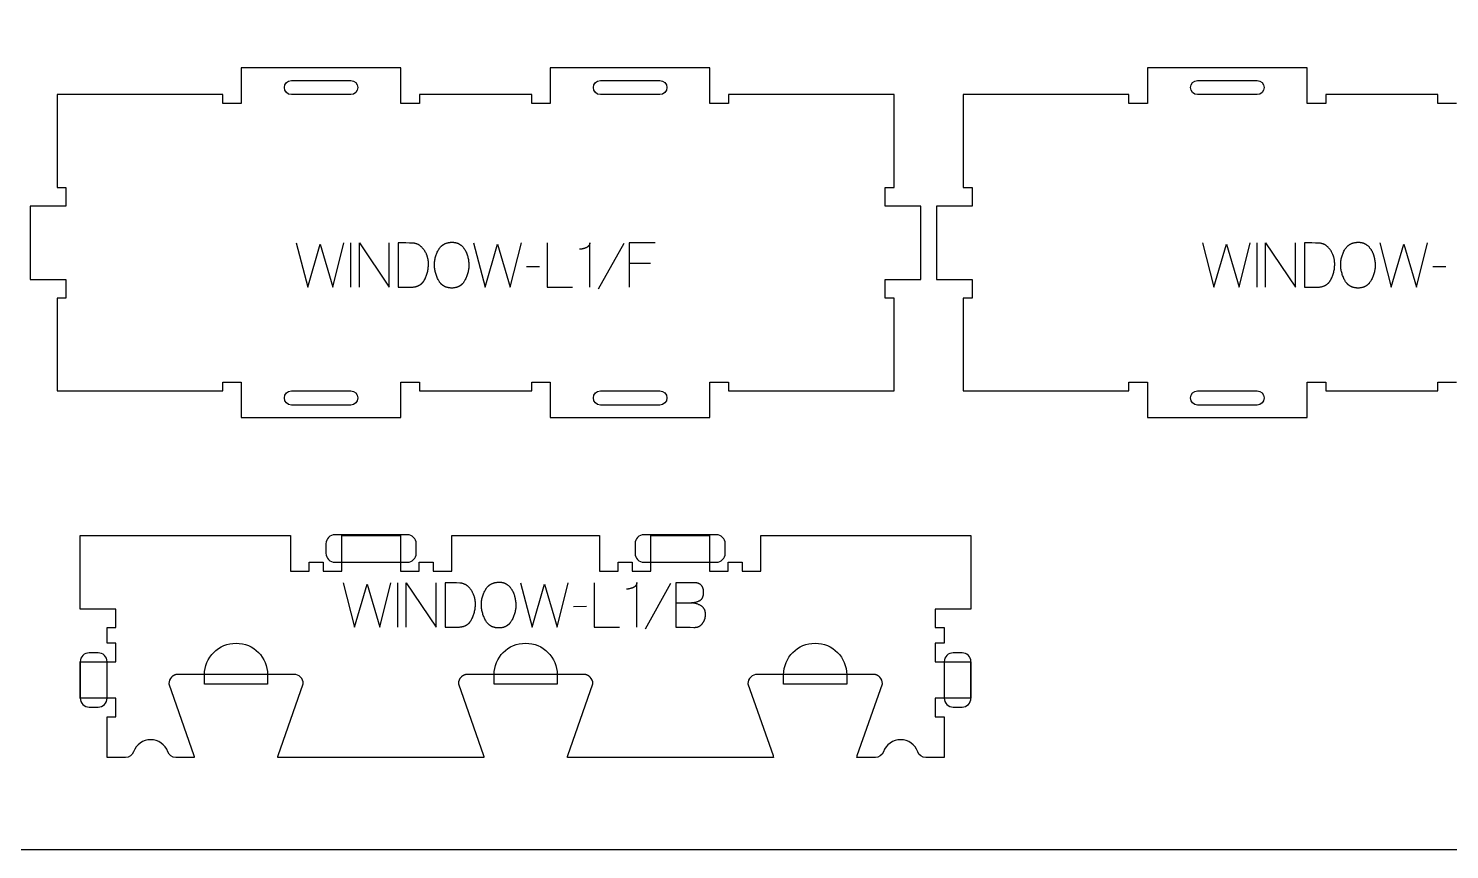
# Model space of a CAD drawing. Extents: x 0 to 4485, y 0 to 8771.
# Drawn here: x 1590 to 2547, y 3763 to 4315 of the extents above; entities that cross this region are included whole.
import ezdxf

# ---------------------------------------------------------------- set-up
doc = ezdxf.new("R2010")
doc.units = 0
for name, color, linetype in [('0_SHEET_SPRUCEPLY_2440X122', 1, 'CONTINUOUS'), ('1_ANYTOOL_1MMDEEP_LABELS_S', 2, 'CONTINUOUS'), ('3_ANYTOOL_CUTTHROUGH_INSID', 4, 'CONTINUOUS'), ('4_ANYTOOL_CUTTHROUGH_OUTSI', 5, 'CONTINUOUS'), ('5_ANYTOOL_HALF_MILL_9MM_IN', 3, 'CONTINUOUS')]:
    doc.layers.add(name, color=color, linetype=linetype)

msp = doc.modelspace()

# ---------------------------------------------------------------- linework, layer by layer
at = {"layer": '0_SHEET_SPRUCEPLY_2440X122'}
msp.add_lwpolyline([(371.7, 4982.59), (371.7, 3762.59), (2811.7, 3762.59), (2811.7, 4982.59)], close=True, dxfattribs=at)
at = {"layer": '1_ANYTOOL_1MMDEEP_LABELS_S', "color": 2}
for points in [[(1770.27, 4171.17), (1777.98, 4141.17), (1786.43, 4170.27), (1794.91, 4141.17), (1802.41, 4171.17)], [(1806.78, 4171.17), (1806.78, 4141.17)], [(1812.78, 4141.17), (1812.78, 4171.17), (1832.84, 4141.17), (1832.84, 4171.17)], [(1889.67, 4171.17), (1897.38, 4141.17), (1905.83, 4170.27), (1914.31, 4141.17), (1921.81, 4171.17)], [(1939.17, 4171.17), (1939.17, 4141.17), (1956.27, 4141.17)], [(1967.97, 4141.17), (1967.97, 4171.21), (1967.95, 4171.06), (1967.92, 4170.91), (1967.89, 4170.76), (1967.86, 4170.62), (1967.83, 4170.48), (1967.79, 4170.34), (1967.74, 4170.21), (1967.69, 4170.08), (1967.64, 4169.95), (1967.58, 4169.83), (1967.55, 4169.76), (1967.52, 4169.7), (1967.49, 4169.64), (1967.46, 4169.58), (1967.43, 4169.53), (1967.39, 4169.47), (1967.36, 4169.41), (1967.32, 4169.35), (1967.28, 4169.3), (1967.24, 4169.24), (1967.21, 4169.19), (1967.16, 4169.13), (1967.12, 4169.08), (1967.08, 4169.03), (1967.04, 4168.98), (1966.99, 4168.93), (1966.95, 4168.88), (1966.9, 4168.83), (1966.85, 4168.78), (1966.81, 4168.73), (1966.76, 4168.68), (1966.71, 4168.64), (1966.6, 4168.55), (1966.5, 4168.46), (1966.39, 4168.38), (1966.27, 4168.29), (1966.15, 4168.21), (1966.03, 4168.14), (1965.9, 4168.07), (1965.77, 4167.99), (1965.64, 4167.93), (1965.5, 4167.86), (1965.35, 4167.8), (1965.07, 4167.68), (1964.78, 4167.57), (1964.5, 4167.47), (1964.21, 4167.38), (1963.93, 4167.29), (1963.65, 4167.21), (1963.38, 4167.14), (1963.1, 4167.08), (1962.83, 4167.02), (1962.56, 4166.97), (1962.29, 4166.93), (1962.03, 4166.9), (1961.76, 4166.87), (1961.5, 4166.85), (1961.24, 4166.84), (1960.98, 4166.84)], [(2011.94, 4171.17), (1994.28, 4171.17), (1994.28, 4141.17)], [(2380.27, 4171.17), (2387.98, 4141.17), (2396.43, 4170.27), (2404.91, 4141.17), (2412.41, 4171.17)], [(2416.78, 4171.17), (2416.78, 4141.17)], [(2422.78, 4141.17), (2422.78, 4171.17), (2442.84, 4141.17), (2442.84, 4171.17)], [(2499.67, 4171.17), (2507.38, 4141.17), (2515.83, 4170.27), (2524.31, 4141.17), (2531.81, 4171.17)], [(1990.68, 4170.69), (1973.5, 4139.92)], [(1934.03, 4155.05), (1925.24, 4154.97)], [(2008.77, 4157.19), (1994.28, 4157.19)], [(2544.03, 4155.05), (2535.24, 4154.97)], [(1801.86, 3942.3), (1809.58, 3912.3), (1818.02, 3941.4), (1826.5, 3912.3), (1834, 3942.3)], [(1838.38, 3942.3), (1838.38, 3912.3)], [(1844.38, 3912.3), (1844.38, 3942.3), (1864.43, 3912.3), (1864.43, 3942.3)], [(1921.26, 3942.3), (1928.98, 3912.3), (1937.42, 3941.4), (1945.9, 3912.3), (1953.4, 3942.3)], [(1970.76, 3942.3), (1970.76, 3912.3), (1987.86, 3912.3)], [(1999.56, 3912.3), (1999.56, 3942.34), (1999.54, 3942.19), (1999.52, 3942.04), (1999.49, 3941.9), (1999.45, 3941.76), (1999.42, 3941.62), (1999.38, 3941.48), (1999.33, 3941.34), (1999.29, 3941.21), (1999.23, 3941.09), (1999.18, 3940.96), (1999.15, 3940.9), (1999.12, 3940.84), (1999.09, 3940.78), (1999.05, 3940.72), (1999.02, 3940.66), (1998.98, 3940.6), (1998.95, 3940.54), (1998.91, 3940.49), (1998.88, 3940.43), (1998.84, 3940.38), (1998.8, 3940.32), (1998.76, 3940.27), (1998.72, 3940.22), (1998.67, 3940.16), (1998.63, 3940.11), (1998.59, 3940.06), (1998.54, 3940.01), (1998.49, 3939.96), (1998.45, 3939.91), (1998.4, 3939.87), (1998.35, 3939.82), (1998.3, 3939.77), (1998.2, 3939.68), (1998.09, 3939.6), (1997.98, 3939.51), (1997.86, 3939.43), (1997.74, 3939.35), (1997.62, 3939.27), (1997.49, 3939.2), (1997.36, 3939.13), (1997.23, 3939.06), (1997.09, 3939), (1996.95, 3938.94), (1996.66, 3938.82), (1996.37, 3938.71), (1996.09, 3938.61), (1995.81, 3938.51), (1995.53, 3938.43), (1995.25, 3938.35), (1994.97, 3938.28), (1994.7, 3938.21), (1994.42, 3938.16), (1994.15, 3938.11), (1993.89, 3938.07), (1993.62, 3938.03), (1993.36, 3938.01), (1993.09, 3937.99), (1992.83, 3937.98), (1992.58, 3937.97)], [(2022.28, 3941.83), (2005.09, 3911.06)], [(2025.7, 3942.3), (2025.7, 3912.3), (2035.39, 3912.3), (2037.92, 3912.21), (2038.15, 3912.21), (2038.37, 3912.21), (2038.6, 3912.22), (2038.81, 3912.23), (2039.03, 3912.24), (2039.24, 3912.27), (2039.45, 3912.29), (2039.66, 3912.33), (2039.86, 3912.37), (2040.06, 3912.41), (2040.26, 3912.46), (2040.46, 3912.52), (2040.65, 3912.58), (2040.84, 3912.65), (2041.02, 3912.72), (2041.2, 3912.8), (2041.38, 3912.88), (2041.56, 3912.97), (2041.73, 3913.07), (2041.9, 3913.17), (2042.06, 3913.27), (2042.23, 3913.38), (2042.39, 3913.5), (2042.54, 3913.62), (2042.7, 3913.75), (2042.85, 3913.89), (2042.99, 3914.03), (2043.14, 3914.17), (2043.28, 3914.32), (2043.42, 3914.48), (2043.55, 3914.64), (2043.68, 3914.81), (2043.81, 3914.98), (2043.93, 3915.15), (2044.05, 3915.32), (2044.17, 3915.5), (2044.28, 3915.67), (2044.39, 3915.85), (2044.49, 3916.03), (2044.59, 3916.2), (2044.69, 3916.38), (2044.78, 3916.56), (2044.87, 3916.75), (2044.95, 3916.93), (2045.03, 3917.11), (2045.1, 3917.3), (2045.17, 3917.49), (2045.24, 3917.67), (2045.3, 3917.86), (2045.36, 3918.05), (2045.42, 3918.24), (2045.47, 3918.44), (2045.52, 3918.63), (2045.56, 3918.82), (2045.6, 3919.02), (2045.63, 3919.21), (2045.66, 3919.41), (2045.69, 3919.61), (2045.71, 3919.81), (2045.73, 3920.01), (2045.74, 3920.22), (2045.75, 3920.42), (2045.76, 3920.62), (2045.76, 3920.83), (2045.76, 3921.08), (2045.75, 3921.33), (2045.74, 3921.57), (2045.72, 3921.81), (2045.69, 3922.05), (2045.66, 3922.27), (2045.62, 3922.5), (2045.58, 3922.72), (2045.53, 3922.94), (2045.48, 3923.15), (2045.42, 3923.36), (2045.35, 3923.56), (2045.28, 3923.76), (2045.2, 3923.95), (2045.12, 3924.14), (2045.03, 3924.33), (2044.99, 3924.42), (2044.94, 3924.51), (2044.89, 3924.6), (2044.84, 3924.68), (2044.79, 3924.77), (2044.73, 3924.86), (2044.68, 3924.94), (2044.62, 3925.02), (2044.56, 3925.1), (2044.51, 3925.18), (2044.45, 3925.26), (2044.38, 3925.34), (2044.32, 3925.42), (2044.26, 3925.5), (2044.19, 3925.57), (2044.12, 3925.65), (2044.05, 3925.72), (2043.98, 3925.79), (2043.91, 3925.86), (2043.84, 3925.93), (2043.76, 3926), (2043.69, 3926.07), (2043.53, 3926.2), (2043.37, 3926.33), (2043.2, 3926.45), (2043.03, 3926.57), (2042.85, 3926.68), (2042.48, 3926.9), (2042.11, 3927.1), (2041.73, 3927.29), (2041.34, 3927.48), (2040.95, 3927.65), (2040.55, 3927.8), (2040.15, 3927.95), (2039.74, 3928.09), (2039.32, 3928.21), (2038.9, 3928.32), (2038.47, 3928.43), (2038.04, 3928.51), (2037.6, 3928.59), (2037.16, 3928.66), (2036.7, 3928.71), (2036.25, 3928.76)], [(2025.7, 3928.63), (2036.25, 3928.76), (2036.65, 3928.79), (2037.04, 3928.83), (2037.43, 3928.88), (2037.81, 3928.94), (2038.19, 3929), (2038.56, 3929.08), (2038.92, 3929.16), (2039.28, 3929.26), (2039.64, 3929.36), (2039.99, 3929.47), (2040.33, 3929.59), (2040.67, 3929.72), (2041, 3929.86), (2041.33, 3930), (2041.65, 3930.16), (2041.97, 3930.32), (2042.05, 3930.36), (2042.12, 3930.41), (2042.2, 3930.45), (2042.27, 3930.5), (2042.34, 3930.55), (2042.42, 3930.6), (2042.49, 3930.65), (2042.56, 3930.7), (2042.62, 3930.76), (2042.69, 3930.81), (2042.76, 3930.87), (2042.82, 3930.93), (2042.88, 3930.99), (2042.94, 3931.05), (2043.01, 3931.11), (2043.06, 3931.17), (2043.12, 3931.24), (2043.18, 3931.3), (2043.24, 3931.37), (2043.29, 3931.44), (2043.34, 3931.51), (2043.4, 3931.58), (2043.45, 3931.65), (2043.5, 3931.73), (2043.54, 3931.8), (2043.59, 3931.88), (2043.64, 3931.96), (2043.68, 3932.04), (2043.73, 3932.12), (2043.77, 3932.2), (2043.81, 3932.29), (2043.85, 3932.37), (2043.89, 3932.46), (2043.92, 3932.55), (2044, 3932.73), (2044.06, 3932.91), (2044.12, 3933.11), (2044.18, 3933.3), (2044.23, 3933.5), (2044.28, 3933.71), (2044.32, 3933.93), (2044.36, 3934.14), (2044.39, 3934.37), (2044.41, 3934.6), (2044.44, 3934.83), (2044.45, 3935.07), (2044.47, 3935.32), (2044.47, 3935.57), (2044.48, 3935.83), (2044.47, 3936.23), (2044.46, 3936.42), (2044.45, 3936.61), (2044.43, 3936.8), (2044.42, 3936.99), (2044.4, 3937.17), (2044.37, 3937.35), (2044.34, 3937.52), (2044.31, 3937.69), (2044.28, 3937.86), (2044.24, 3938.03), (2044.2, 3938.19), (2044.16, 3938.35), (2044.11, 3938.51), (2044.06, 3938.66), (2044, 3938.81), (2043.95, 3938.96), (2043.89, 3939.1), (2043.82, 3939.24), (2043.76, 3939.38), (2043.69, 3939.51), (2043.61, 3939.64), (2043.54, 3939.77), (2043.46, 3939.9), (2043.37, 3940.02), (2043.29, 3940.14), (2043.2, 3940.25), (2043.1, 3940.36), (2043.01, 3940.47), (2042.91, 3940.58), (2042.8, 3940.68), (2042.7, 3940.78), (2042.59, 3940.88), (2042.48, 3940.97), (2042.36, 3941.06), (2042.24, 3941.15), (2042.12, 3941.23), (2041.99, 3941.31), (2041.86, 3941.39), (2041.73, 3941.46), (2041.6, 3941.54), (2041.46, 3941.6), (2041.32, 3941.67), (2041.17, 3941.73), (2041.02, 3941.79), (2040.87, 3941.84), (2040.71, 3941.9), (2040.56, 3941.94), (2040.39, 3941.99), (2040.23, 3942.03), (2040.06, 3942.07), (2039.89, 3942.11), (2039.72, 3942.14), (2039.54, 3942.17), (2039.36, 3942.2), (2039.17, 3942.22), (2038.98, 3942.24), (2038.79, 3942.26), (2038.6, 3942.27), (2038.2, 3942.29), (2037.79, 3942.3), (2025.7, 3942.3)], [(1965.62, 3926.19), (1956.83, 3926.1)]]:
    msp.add_lwpolyline(points, dxfattribs=at)
for points in [[(1838.88, 4171.17), (1838.88, 4141.17), (1847.41, 4141.25), (1847.82, 4141.26), (1848.23, 4141.28), (1848.62, 4141.31), (1849.01, 4141.35), (1849.39, 4141.4), (1849.76, 4141.45), (1850.12, 4141.52), (1850.48, 4141.6), (1850.83, 4141.68), (1851.17, 4141.78), (1851.5, 4141.88), (1851.83, 4142), (1852.14, 4142.12), (1852.3, 4142.19), (1852.45, 4142.25), (1852.6, 4142.32), (1852.75, 4142.4), (1852.9, 4142.47), (1853.05, 4142.55), (1853.19, 4142.63), (1853.33, 4142.71), (1853.47, 4142.79), (1853.61, 4142.88), (1853.75, 4142.97), (1853.88, 4143.06), (1854.01, 4143.15), (1854.14, 4143.25), (1854.27, 4143.35), (1854.4, 4143.45), (1854.52, 4143.55), (1854.64, 4143.66), (1854.76, 4143.77), (1854.88, 4143.88), (1855, 4143.99), (1855.11, 4144.1), (1855.22, 4144.22), (1855.33, 4144.34), (1855.44, 4144.46), (1855.55, 4144.59), (1855.65, 4144.71), (1855.75, 4144.84), (1855.85, 4144.97), (1855.95, 4145.11), (1856.05, 4145.24), (1856.14, 4145.38), (1856.33, 4145.67), (1856.5, 4145.96), (1856.67, 4146.27), (1856.99, 4146.88), (1857.28, 4147.51), (1857.56, 4148.14), (1857.81, 4148.77), (1858.05, 4149.42), (1858.26, 4150.06), (1858.46, 4150.72), (1858.63, 4151.38), (1858.78, 4152.04), (1858.92, 4152.71), (1859.03, 4153.39), (1859.12, 4154.07), (1859.19, 4154.76), (1859.24, 4155.45), (1859.27, 4156.15), (1859.28, 4156.85), (1859.27, 4157.45), (1859.24, 4158.04), (1859.2, 4158.62), (1859.13, 4159.2), (1859.04, 4159.78), (1858.99, 4160.06), (1858.93, 4160.34), (1858.87, 4160.62), (1858.81, 4160.9), (1858.74, 4161.18), (1858.66, 4161.46), (1858.58, 4161.73), (1858.5, 4162.01), (1858.41, 4162.28), (1858.31, 4162.55), (1858.21, 4162.82), (1858.11, 4163.09), (1858, 4163.35), (1857.88, 4163.62), (1857.64, 4164.14), (1857.38, 4164.66), (1857.1, 4165.17), (1856.8, 4165.68), (1856.6, 4165.99), (1856.4, 4166.28), (1856.2, 4166.57), (1856, 4166.85), (1855.79, 4167.12), (1855.58, 4167.38), (1855.36, 4167.63), (1855.15, 4167.87), (1854.92, 4168.1), (1854.7, 4168.32), (1854.47, 4168.54), (1854.24, 4168.74), (1854, 4168.94), (1853.76, 4169.12), (1853.52, 4169.3), (1853.28, 4169.47), (1853.03, 4169.62), (1852.78, 4169.77), (1852.52, 4169.91), (1852.26, 4170.04), (1852, 4170.16), (1851.73, 4170.28), (1851.46, 4170.38), (1851.19, 4170.47), (1850.92, 4170.56), (1850.64, 4170.63), (1850.35, 4170.7), (1850.07, 4170.75), (1849.78, 4170.8), (1849.49, 4170.84), (1849.19, 4170.87), (1848.89, 4170.89), (1846.46, 4170.99), (1843.98, 4171.07), (1841.45, 4171.13)], [(1875.35, 4171.51), (1875.73, 4171.5), (1876.09, 4171.48), (1876.45, 4171.46), (1876.8, 4171.42), (1876.97, 4171.39), (1877.14, 4171.36), (1877.31, 4171.33), (1877.48, 4171.3), (1877.64, 4171.26), (1877.81, 4171.22), (1877.97, 4171.18), (1878.13, 4171.14), (1878.29, 4171.09), (1878.44, 4171.04), (1878.6, 4170.99), (1878.75, 4170.93), (1878.9, 4170.87), (1879.05, 4170.81), (1879.2, 4170.74), (1879.35, 4170.68), (1879.49, 4170.61), (1879.64, 4170.53), (1879.78, 4170.46), (1879.92, 4170.38), (1880.05, 4170.29), (1880.19, 4170.21), (1880.32, 4170.12), (1880.45, 4170.03), (1880.71, 4169.84), (1880.97, 4169.65), (1881.22, 4169.45), (1881.46, 4169.24), (1881.69, 4169.03), (1881.92, 4168.81), (1882.15, 4168.58), (1882.37, 4168.35), (1882.58, 4168.12), (1882.79, 4167.87), (1882.99, 4167.62), (1883.18, 4167.37), (1883.37, 4167.1), (1883.56, 4166.83), (1883.73, 4166.56), (1883.9, 4166.28), (1884.07, 4165.99), (1884.23, 4165.7), (1884.38, 4165.41), (1884.53, 4165.11), (1884.68, 4164.81), (1884.81, 4164.51), (1884.95, 4164.2), (1885.07, 4163.89), (1885.19, 4163.57), (1885.31, 4163.26), (1885.42, 4162.93), (1885.52, 4162.61), (1885.62, 4162.28), (1885.71, 4161.94), (1885.8, 4161.61), (1885.88, 4161.27), (1886.02, 4160.58), (1886.15, 4159.91), (1886.25, 4159.24), (1886.34, 4158.58), (1886.41, 4157.92), (1886.46, 4157.27), (1886.49, 4156.63), (1886.5, 4155.99), (1886.49, 4155.36), (1886.45, 4154.72), (1886.4, 4154.08), (1886.32, 4153.44), (1886.23, 4152.81), (1886.11, 4152.17), (1885.97, 4151.53), (1885.81, 4150.89), (1885.62, 4150.26), (1885.42, 4149.62), (1885.19, 4148.98), (1884.94, 4148.34), (1884.67, 4147.71), (1884.38, 4147.07), (1884.07, 4146.43), (1883.73, 4145.79), (1883.56, 4145.48), (1883.37, 4145.18), (1883.19, 4144.88), (1882.99, 4144.6), (1882.79, 4144.32), (1882.58, 4144.06), (1882.37, 4143.81), (1882.15, 4143.56), (1882.04, 4143.44), (1881.93, 4143.33), (1881.81, 4143.22), (1881.69, 4143.1), (1881.58, 4143), (1881.46, 4142.89), (1881.33, 4142.79), (1881.21, 4142.69), (1881.09, 4142.59), (1880.96, 4142.49), (1880.83, 4142.4), (1880.7, 4142.31), (1880.57, 4142.22), (1880.44, 4142.13), (1880.31, 4142.05), (1880.17, 4141.97), (1880.03, 4141.89), (1879.89, 4141.81), (1879.75, 4141.74), (1879.61, 4141.67), (1879.47, 4141.6), (1879.32, 4141.54), (1879.18, 4141.47), (1879.03, 4141.41), (1878.88, 4141.35), (1878.73, 4141.3), (1878.58, 4141.24), (1878.42, 4141.19), (1878.11, 4141.1), (1877.79, 4141.01), (1877.46, 4140.94), (1877.13, 4140.87), (1876.8, 4140.82), (1876.45, 4140.77), (1876.1, 4140.74), (1875.74, 4140.71), (1875.38, 4140.7), (1875.01, 4140.69), (1874.63, 4140.7), (1874.25, 4140.71), (1873.88, 4140.74), (1873.52, 4140.77), (1873.17, 4140.82), (1872.82, 4140.88), (1872.47, 4140.94), (1872.14, 4141.02), (1871.81, 4141.1), (1871.49, 4141.2), (1871.33, 4141.25), (1871.17, 4141.31), (1871.02, 4141.36), (1870.86, 4141.42), (1870.71, 4141.48), (1870.56, 4141.55), (1870.41, 4141.62), (1870.26, 4141.69), (1870.12, 4141.76), (1869.97, 4141.83), (1869.83, 4141.91), (1869.69, 4141.99), (1869.55, 4142.07), (1869.42, 4142.16), (1869.28, 4142.24), (1869.15, 4142.33), (1869.01, 4142.43), (1868.88, 4142.52), (1868.76, 4142.62), (1868.63, 4142.72), (1868.5, 4142.82), (1868.38, 4142.93), (1868.26, 4143.03), (1868.14, 4143.14), (1868.02, 4143.26), (1867.9, 4143.37), (1867.78, 4143.49), (1867.67, 4143.61), (1867.56, 4143.73), (1867.45, 4143.86), (1867.23, 4144.12), (1867.02, 4144.39), (1866.82, 4144.66), (1866.62, 4144.95), (1866.43, 4145.25), (1866.25, 4145.56), (1866.08, 4145.88), (1865.74, 4146.53), (1865.43, 4147.18), (1865.14, 4147.83), (1864.87, 4148.47), (1864.62, 4149.12), (1864.39, 4149.77), (1864.19, 4150.43), (1864, 4151.08), (1863.84, 4151.73), (1863.7, 4152.38), (1863.58, 4153.03), (1863.48, 4153.68), (1863.41, 4154.33), (1863.35, 4154.99), (1863.32, 4155.64), (1863.31, 4156.29), (1863.32, 4156.99), (1863.36, 4157.67), (1863.41, 4158.36), (1863.49, 4159.03), (1863.59, 4159.7), (1863.72, 4160.37), (1863.87, 4161.03), (1864.03, 4161.68), (1864.23, 4162.32), (1864.44, 4162.97), (1864.68, 4163.6), (1864.94, 4164.23), (1865.22, 4164.85), (1865.53, 4165.47), (1865.85, 4166.08), (1866.2, 4166.69), (1866.39, 4166.98), (1866.58, 4167.27), (1866.78, 4167.55), (1866.98, 4167.82), (1867.19, 4168.08), (1867.41, 4168.33), (1867.63, 4168.57), (1867.86, 4168.8), (1867.98, 4168.91), (1868.1, 4169.02), (1868.22, 4169.12), (1868.34, 4169.23), (1868.46, 4169.33), (1868.59, 4169.43), (1868.72, 4169.53), (1868.85, 4169.62), (1868.98, 4169.72), (1869.11, 4169.81), (1869.24, 4169.9), (1869.38, 4169.98), (1869.52, 4170.07), (1869.66, 4170.15), (1869.8, 4170.23), (1869.94, 4170.3), (1870.08, 4170.38), (1870.23, 4170.45), (1870.52, 4170.59), (1870.83, 4170.71), (1871.13, 4170.83), (1871.45, 4170.94), (1871.77, 4171.04), (1872.1, 4171.13), (1872.44, 4171.21), (1872.78, 4171.28), (1873.13, 4171.34), (1873.48, 4171.39), (1873.84, 4171.43), (1874.21, 4171.47), (1874.59, 4171.49), (1874.97, 4171.5)], [(2448.88, 4171.17), (2448.88, 4141.17), (2457.41, 4141.25), (2457.82, 4141.26), (2458.23, 4141.28), (2458.62, 4141.31), (2459.01, 4141.35), (2459.39, 4141.4), (2459.76, 4141.45), (2460.12, 4141.52), (2460.48, 4141.6), (2460.83, 4141.68), (2461.17, 4141.78), (2461.5, 4141.88), (2461.83, 4142), (2462.14, 4142.12), (2462.3, 4142.19), (2462.45, 4142.25), (2462.6, 4142.32), (2462.75, 4142.4), (2462.9, 4142.47), (2463.05, 4142.55), (2463.19, 4142.63), (2463.33, 4142.71), (2463.47, 4142.79), (2463.61, 4142.88), (2463.75, 4142.97), (2463.88, 4143.06), (2464.01, 4143.15), (2464.14, 4143.25), (2464.27, 4143.35), (2464.4, 4143.45), (2464.52, 4143.55), (2464.64, 4143.66), (2464.76, 4143.77), (2464.88, 4143.88), (2465, 4143.99), (2465.11, 4144.1), (2465.22, 4144.22), (2465.33, 4144.34), (2465.44, 4144.46), (2465.55, 4144.59), (2465.65, 4144.71), (2465.75, 4144.84), (2465.85, 4144.97), (2465.95, 4145.11), (2466.05, 4145.24), (2466.14, 4145.38), (2466.33, 4145.67), (2466.5, 4145.96), (2466.67, 4146.27), (2466.99, 4146.88), (2467.28, 4147.51), (2467.56, 4148.14), (2467.81, 4148.77), (2468.05, 4149.42), (2468.26, 4150.06), (2468.46, 4150.72), (2468.63, 4151.38), (2468.78, 4152.04), (2468.92, 4152.71), (2469.03, 4153.39), (2469.12, 4154.07), (2469.19, 4154.76), (2469.24, 4155.45), (2469.27, 4156.15), (2469.28, 4156.85), (2469.27, 4157.45), (2469.24, 4158.04), (2469.2, 4158.62), (2469.13, 4159.2), (2469.04, 4159.78), (2468.99, 4160.06), (2468.93, 4160.34), (2468.87, 4160.62), (2468.81, 4160.9), (2468.74, 4161.18), (2468.66, 4161.46), (2468.58, 4161.73), (2468.5, 4162.01), (2468.41, 4162.28), (2468.31, 4162.55), (2468.21, 4162.82), (2468.11, 4163.09), (2468, 4163.35), (2467.88, 4163.62), (2467.64, 4164.14), (2467.38, 4164.66), (2467.1, 4165.17), (2466.8, 4165.68), (2466.6, 4165.99), (2466.4, 4166.28), (2466.2, 4166.57), (2466, 4166.85), (2465.79, 4167.12), (2465.58, 4167.38), (2465.36, 4167.63), (2465.15, 4167.87), (2464.92, 4168.1), (2464.7, 4168.32), (2464.47, 4168.54), (2464.24, 4168.74), (2464, 4168.94), (2463.76, 4169.12), (2463.52, 4169.3), (2463.28, 4169.47), (2463.03, 4169.62), (2462.78, 4169.77), (2462.52, 4169.91), (2462.26, 4170.04), (2462, 4170.16), (2461.73, 4170.28), (2461.46, 4170.38), (2461.19, 4170.47), (2460.92, 4170.56), (2460.64, 4170.63), (2460.35, 4170.7), (2460.07, 4170.75), (2459.78, 4170.8), (2459.49, 4170.84), (2459.19, 4170.87), (2458.89, 4170.89), (2456.46, 4170.99), (2453.98, 4171.07), (2451.45, 4171.13)], [(2485.35, 4171.51), (2485.73, 4171.5), (2486.09, 4171.48), (2486.45, 4171.46), (2486.8, 4171.42), (2486.97, 4171.39), (2487.14, 4171.36), (2487.31, 4171.33), (2487.48, 4171.3), (2487.64, 4171.26), (2487.81, 4171.22), (2487.97, 4171.18), (2488.13, 4171.14), (2488.29, 4171.09), (2488.44, 4171.04), (2488.6, 4170.99), (2488.75, 4170.93), (2488.9, 4170.87), (2489.05, 4170.81), (2489.2, 4170.74), (2489.35, 4170.68), (2489.49, 4170.61), (2489.64, 4170.53), (2489.78, 4170.46), (2489.92, 4170.38), (2490.05, 4170.29), (2490.19, 4170.21), (2490.32, 4170.12), (2490.45, 4170.03), (2490.71, 4169.84), (2490.97, 4169.65), (2491.22, 4169.45), (2491.46, 4169.24), (2491.69, 4169.03), (2491.92, 4168.81), (2492.15, 4168.58), (2492.37, 4168.35), (2492.58, 4168.12), (2492.79, 4167.87), (2492.99, 4167.62), (2493.18, 4167.37), (2493.37, 4167.1), (2493.56, 4166.83), (2493.73, 4166.56), (2493.9, 4166.28), (2494.07, 4165.99), (2494.23, 4165.7), (2494.38, 4165.41), (2494.53, 4165.11), (2494.68, 4164.81), (2494.81, 4164.51), (2494.95, 4164.2), (2495.07, 4163.89), (2495.19, 4163.57), (2495.31, 4163.26), (2495.42, 4162.93), (2495.52, 4162.61), (2495.62, 4162.28), (2495.71, 4161.94), (2495.8, 4161.61), (2495.88, 4161.27), (2496.02, 4160.58), (2496.15, 4159.91), (2496.25, 4159.24), (2496.34, 4158.58), (2496.41, 4157.92), (2496.46, 4157.27), (2496.49, 4156.63), (2496.5, 4155.99), (2496.49, 4155.36), (2496.45, 4154.72), (2496.4, 4154.08), (2496.32, 4153.44), (2496.23, 4152.81), (2496.11, 4152.17), (2495.97, 4151.53), (2495.81, 4150.89), (2495.62, 4150.26), (2495.42, 4149.62), (2495.19, 4148.98), (2494.94, 4148.34), (2494.67, 4147.71), (2494.38, 4147.07), (2494.07, 4146.43), (2493.73, 4145.79), (2493.56, 4145.48), (2493.37, 4145.18), (2493.19, 4144.88), (2492.99, 4144.6), (2492.79, 4144.32), (2492.58, 4144.06), (2492.37, 4143.81), (2492.15, 4143.56), (2492.04, 4143.44), (2491.93, 4143.33), (2491.81, 4143.22), (2491.69, 4143.1), (2491.58, 4143), (2491.46, 4142.89), (2491.33, 4142.79), (2491.21, 4142.69), (2491.09, 4142.59), (2490.96, 4142.49), (2490.83, 4142.4), (2490.7, 4142.31), (2490.57, 4142.22), (2490.44, 4142.13), (2490.31, 4142.05), (2490.17, 4141.97), (2490.03, 4141.89), (2489.89, 4141.81), (2489.75, 4141.74), (2489.61, 4141.67), (2489.47, 4141.6), (2489.32, 4141.54), (2489.18, 4141.47), (2489.03, 4141.41), (2488.88, 4141.35), (2488.73, 4141.3), (2488.58, 4141.24), (2488.42, 4141.19), (2488.11, 4141.1), (2487.79, 4141.01), (2487.46, 4140.94), (2487.13, 4140.87), (2486.8, 4140.82), (2486.45, 4140.77), (2486.1, 4140.74), (2485.74, 4140.71), (2485.38, 4140.7), (2485.01, 4140.69), (2484.63, 4140.7), (2484.25, 4140.71), (2483.88, 4140.74), (2483.52, 4140.77), (2483.17, 4140.82), (2482.82, 4140.88), (2482.47, 4140.94), (2482.14, 4141.02), (2481.81, 4141.1), (2481.49, 4141.2), (2481.33, 4141.25), (2481.17, 4141.31), (2481.02, 4141.36), (2480.86, 4141.42), (2480.71, 4141.48), (2480.56, 4141.55), (2480.41, 4141.62), (2480.26, 4141.69), (2480.12, 4141.76), (2479.97, 4141.83), (2479.83, 4141.91), (2479.69, 4141.99), (2479.55, 4142.07), (2479.42, 4142.16), (2479.28, 4142.24), (2479.15, 4142.33), (2479.01, 4142.43), (2478.88, 4142.52), (2478.76, 4142.62), (2478.63, 4142.72), (2478.5, 4142.82), (2478.38, 4142.93), (2478.26, 4143.03), (2478.14, 4143.14), (2478.02, 4143.26), (2477.9, 4143.37), (2477.78, 4143.49), (2477.67, 4143.61), (2477.56, 4143.73), (2477.45, 4143.86), (2477.23, 4144.12), (2477.02, 4144.39), (2476.82, 4144.66), (2476.62, 4144.95), (2476.43, 4145.25), (2476.25, 4145.56), (2476.08, 4145.88), (2475.74, 4146.53), (2475.43, 4147.18), (2475.14, 4147.83), (2474.87, 4148.47), (2474.62, 4149.12), (2474.39, 4149.77), (2474.19, 4150.43), (2474, 4151.08), (2473.84, 4151.73), (2473.7, 4152.38), (2473.58, 4153.03), (2473.48, 4153.68), (2473.41, 4154.33), (2473.35, 4154.99), (2473.32, 4155.64), (2473.31, 4156.29), (2473.32, 4156.99), (2473.36, 4157.67), (2473.41, 4158.36), (2473.49, 4159.03), (2473.59, 4159.7), (2473.72, 4160.37), (2473.87, 4161.03), (2474.03, 4161.68), (2474.23, 4162.32), (2474.44, 4162.97), (2474.68, 4163.6), (2474.94, 4164.23), (2475.22, 4164.85), (2475.53, 4165.47), (2475.85, 4166.08), (2476.2, 4166.69), (2476.39, 4166.98), (2476.58, 4167.27), (2476.78, 4167.55), (2476.98, 4167.82), (2477.19, 4168.08), (2477.41, 4168.33), (2477.63, 4168.57), (2477.86, 4168.8), (2477.98, 4168.91), (2478.1, 4169.02), (2478.22, 4169.12), (2478.34, 4169.23), (2478.46, 4169.33), (2478.59, 4169.43), (2478.72, 4169.53), (2478.85, 4169.62), (2478.98, 4169.72), (2479.11, 4169.81), (2479.24, 4169.9), (2479.38, 4169.98), (2479.52, 4170.07), (2479.66, 4170.15), (2479.8, 4170.23), (2479.94, 4170.3), (2480.08, 4170.38), (2480.23, 4170.45), (2480.52, 4170.59), (2480.83, 4170.71), (2481.13, 4170.83), (2481.45, 4170.94), (2481.77, 4171.04), (2482.1, 4171.13), (2482.44, 4171.21), (2482.78, 4171.28), (2483.13, 4171.34), (2483.48, 4171.39), (2483.84, 4171.43), (2484.21, 4171.47), (2484.59, 4171.49), (2484.97, 4171.5)], [(1870.48, 3942.3), (1870.48, 3912.3), (1879, 3912.39), (1879.42, 3912.4), (1879.82, 3912.42), (1880.21, 3912.44), (1880.6, 3912.48), (1880.98, 3912.53), (1881.35, 3912.59), (1881.72, 3912.66), (1882.07, 3912.73), (1882.42, 3912.82), (1882.76, 3912.91), (1883.09, 3913.02), (1883.42, 3913.13), (1883.74, 3913.25), (1883.89, 3913.32), (1884.05, 3913.39), (1884.2, 3913.46), (1884.35, 3913.53), (1884.49, 3913.61), (1884.64, 3913.68), (1884.78, 3913.76), (1884.92, 3913.84), (1885.06, 3913.93), (1885.2, 3914.01), (1885.34, 3914.1), (1885.47, 3914.19), (1885.6, 3914.29), (1885.73, 3914.38), (1885.86, 3914.48), (1885.99, 3914.58), (1886.11, 3914.69), (1886.23, 3914.79), (1886.35, 3914.9), (1886.47, 3915.01), (1886.59, 3915.12), (1886.7, 3915.24), (1886.81, 3915.36), (1886.92, 3915.48), (1887.03, 3915.6), (1887.14, 3915.72), (1887.24, 3915.85), (1887.35, 3915.98), (1887.45, 3916.11), (1887.54, 3916.24), (1887.64, 3916.38), (1887.74, 3916.52), (1887.92, 3916.8), (1888.09, 3917.1), (1888.26, 3917.4), (1888.58, 3918.02), (1888.87, 3918.64), (1889.15, 3919.27), (1889.4, 3919.91), (1889.64, 3920.55), (1889.85, 3921.2), (1890.05, 3921.85), (1890.22, 3922.51), (1890.37, 3923.18), (1890.51, 3923.85), (1890.62, 3924.52), (1890.71, 3925.2), (1890.78, 3925.89), (1890.83, 3926.58), (1890.87, 3927.28), (1890.88, 3927.99), (1890.87, 3928.58), (1890.84, 3929.17), (1890.79, 3929.76), (1890.72, 3930.34), (1890.63, 3930.91), (1890.58, 3931.19), (1890.53, 3931.48), (1890.46, 3931.76), (1890.4, 3932.04), (1890.33, 3932.32), (1890.25, 3932.59), (1890.17, 3932.87), (1890.09, 3933.14), (1890, 3933.41), (1889.9, 3933.68), (1889.8, 3933.95), (1889.7, 3934.22), (1889.59, 3934.49), (1889.48, 3934.75), (1889.23, 3935.28), (1888.97, 3935.8), (1888.69, 3936.31), (1888.39, 3936.81), (1888.19, 3937.12), (1888, 3937.42), (1887.8, 3937.7), (1887.59, 3937.98), (1887.38, 3938.25), (1887.17, 3938.51), (1886.96, 3938.76), (1886.74, 3939), (1886.52, 3939.24), (1886.29, 3939.46), (1886.06, 3939.67), (1885.83, 3939.88), (1885.6, 3940.07), (1885.36, 3940.26), (1885.12, 3940.43), (1884.87, 3940.6), (1884.62, 3940.76), (1884.37, 3940.91), (1884.11, 3941.05), (1883.85, 3941.18), (1883.59, 3941.3), (1883.33, 3941.41), (1883.06, 3941.51), (1882.78, 3941.61), (1882.51, 3941.69), (1882.23, 3941.77), (1881.95, 3941.83), (1881.66, 3941.89), (1881.37, 3941.94), (1881.08, 3941.97), (1880.78, 3942), (1880.48, 3942.02), (1878.05, 3942.13), (1875.57, 3942.21), (1873.05, 3942.27)], [(1906.95, 3942.64), (1907.32, 3942.64), (1907.68, 3942.62), (1908.04, 3942.59), (1908.39, 3942.55), (1908.56, 3942.53), (1908.73, 3942.5), (1908.9, 3942.47), (1909.07, 3942.44), (1909.24, 3942.4), (1909.4, 3942.36), (1909.56, 3942.32), (1909.72, 3942.27), (1909.88, 3942.23), (1910.04, 3942.18), (1910.19, 3942.12), (1910.35, 3942.07), (1910.5, 3942.01), (1910.65, 3941.94), (1910.79, 3941.88), (1910.94, 3941.81), (1911.08, 3941.74), (1911.23, 3941.67), (1911.37, 3941.59), (1911.51, 3941.51), (1911.64, 3941.43), (1911.78, 3941.34), (1911.91, 3941.26), (1912.05, 3941.16), (1912.31, 3940.98), (1912.56, 3940.78), (1912.81, 3940.58), (1913.05, 3940.38), (1913.29, 3940.16), (1913.52, 3939.94), (1913.74, 3939.72), (1913.96, 3939.49), (1914.17, 3939.25), (1914.38, 3939.01), (1914.58, 3938.76), (1914.77, 3938.5), (1914.96, 3938.24), (1915.15, 3937.97), (1915.32, 3937.7), (1915.5, 3937.41), (1915.66, 3937.13), (1915.82, 3936.84), (1915.98, 3936.55), (1916.13, 3936.25), (1916.27, 3935.95), (1916.41, 3935.64), (1916.54, 3935.34), (1916.66, 3935.03), (1916.78, 3934.71), (1916.9, 3934.39), (1917.01, 3934.07), (1917.11, 3933.74), (1917.21, 3933.41), (1917.3, 3933.08), (1917.39, 3932.74), (1917.47, 3932.4), (1917.61, 3931.72), (1917.74, 3931.04), (1917.85, 3930.37), (1917.93, 3929.71), (1918, 3929.06), (1918.05, 3928.41), (1918.08, 3927.76), (1918.09, 3927.13), (1918.08, 3926.49), (1918.05, 3925.85), (1917.99, 3925.22), (1917.92, 3924.58), (1917.82, 3923.94), (1917.7, 3923.3), (1917.56, 3922.67), (1917.4, 3922.03), (1917.21, 3921.39), (1917.01, 3920.75), (1916.78, 3920.12), (1916.53, 3919.48), (1916.26, 3918.84), (1915.97, 3918.2), (1915.66, 3917.57), (1915.33, 3916.93), (1915.15, 3916.61), (1914.97, 3916.31), (1914.78, 3916.02), (1914.58, 3915.73), (1914.38, 3915.46), (1914.18, 3915.2), (1913.96, 3914.94), (1913.74, 3914.7), (1913.63, 3914.58), (1913.52, 3914.46), (1913.4, 3914.35), (1913.29, 3914.24), (1913.17, 3914.13), (1913.05, 3914.03), (1912.93, 3913.92), (1912.8, 3913.82), (1912.68, 3913.72), (1912.55, 3913.63), (1912.42, 3913.53), (1912.3, 3913.44), (1912.16, 3913.35), (1912.03, 3913.27), (1911.9, 3913.18), (1911.76, 3913.1), (1911.63, 3913.03), (1911.49, 3912.95), (1911.35, 3912.88), (1911.21, 3912.8), (1911.06, 3912.74), (1910.92, 3912.67), (1910.77, 3912.61), (1910.62, 3912.55), (1910.47, 3912.49), (1910.32, 3912.43), (1910.17, 3912.38), (1910.02, 3912.33), (1909.7, 3912.23), (1909.38, 3912.15), (1909.06, 3912.07), (1908.73, 3912.01), (1908.39, 3911.95), (1908.04, 3911.91), (1907.69, 3911.87), (1907.34, 3911.85), (1906.97, 3911.83), (1906.6, 3911.83), (1906.22, 3911.83), (1905.85, 3911.85), (1905.48, 3911.87), (1905.11, 3911.91), (1904.76, 3911.96), (1904.41, 3912.01), (1904.07, 3912.08), (1903.73, 3912.15), (1903.4, 3912.24), (1903.08, 3912.34), (1902.92, 3912.39), (1902.76, 3912.44), (1902.61, 3912.5), (1902.45, 3912.56), (1902.3, 3912.62), (1902.15, 3912.68), (1902, 3912.75), (1901.86, 3912.82), (1901.71, 3912.89), (1901.57, 3912.97), (1901.42, 3913.05), (1901.28, 3913.13), (1901.15, 3913.21), (1901.01, 3913.29), (1900.87, 3913.38), (1900.74, 3913.47), (1900.61, 3913.56), (1900.48, 3913.66), (1900.35, 3913.75), (1900.22, 3913.85), (1900.09, 3913.96), (1899.97, 3914.06), (1899.85, 3914.17), (1899.73, 3914.28), (1899.61, 3914.39), (1899.49, 3914.51), (1899.38, 3914.63), (1899.26, 3914.75), (1899.15, 3914.87), (1899.04, 3914.99), (1898.82, 3915.25), (1898.62, 3915.52), (1898.41, 3915.8), (1898.22, 3916.09), (1898.03, 3916.39), (1897.84, 3916.7), (1897.67, 3917.01), (1897.33, 3917.66), (1897.02, 3918.31), (1896.73, 3918.96), (1896.46, 3919.61), (1896.21, 3920.26), (1895.98, 3920.91), (1895.78, 3921.56), (1895.59, 3922.21), (1895.43, 3922.86), (1895.29, 3923.51), (1895.17, 3924.16), (1895.08, 3924.82), (1895, 3925.47), (1894.95, 3926.12), (1894.91, 3926.78), (1894.9, 3927.43), (1894.92, 3928.12), (1894.95, 3928.81), (1895.01, 3929.49), (1895.08, 3930.17), (1895.19, 3930.84), (1895.31, 3931.5), (1895.46, 3932.16), (1895.63, 3932.81), (1895.82, 3933.46), (1896.03, 3934.1), (1896.27, 3934.73), (1896.53, 3935.36), (1896.81, 3935.99), (1897.12, 3936.6), (1897.45, 3937.22), (1897.8, 3937.82), (1897.98, 3938.12), (1898.17, 3938.41), (1898.37, 3938.68), (1898.57, 3938.95), (1898.78, 3939.21), (1899, 3939.46), (1899.22, 3939.7), (1899.45, 3939.93), (1899.57, 3940.04), (1899.69, 3940.15), (1899.81, 3940.26), (1899.93, 3940.36), (1900.06, 3940.47), (1900.18, 3940.57), (1900.31, 3940.66), (1900.44, 3940.76), (1900.57, 3940.85), (1900.7, 3940.94), (1900.84, 3941.03), (1900.97, 3941.12), (1901.11, 3941.2), (1901.25, 3941.28), (1901.39, 3941.36), (1901.53, 3941.44), (1901.67, 3941.51), (1901.82, 3941.58), (1902.12, 3941.72), (1902.42, 3941.85), (1902.73, 3941.96), (1903.04, 3942.07), (1903.36, 3942.17), (1903.69, 3942.26), (1904.03, 3942.34), (1904.37, 3942.41), (1904.72, 3942.47), (1905.07, 3942.53), (1905.43, 3942.57), (1905.8, 3942.6), (1906.18, 3942.62), (1906.56, 3942.64)]]:
    msp.add_lwpolyline(points, close=True, dxfattribs=at)
at = {"layer": '3_ANYTOOL_CUTTHROUGH_INSID', "color": 4}
for points in [[(1767.02, 4270.92, -1), (1767.02, 4280.42), (1807.02, 4280.42, -1), (1807.02, 4270.92)], [(1975.02, 4270.92, -1), (1975.02, 4280.42), (2015.02, 4280.42, -1), (2015.02, 4270.92)], [(2417.02, 4270.92), (2377.02, 4270.92, -1), (2377.02, 4280.42), (2417.02, 4280.42, -1)], [(1767.02, 4071.42), (1807.02, 4071.42, -1), (1807.02, 4061.92), (1767.02, 4061.92, -1)], [(1975.02, 4071.42), (2015.02, 4071.42, -1), (2015.02, 4061.92), (1975.02, 4061.92, -1)], [(2417.02, 4071.42, -1), (2417.02, 4061.92), (2377.02, 4061.92, -1), (2377.02, 4071.42)]]:
    msp.add_lwpolyline(points, format="xyb", close=True, dxfattribs=at)
at = {"layer": '4_ANYTOOL_CUTTHROUGH_OUTSI', "color": 5}
msp.add_lwpolyline([(1733.27, 4264.92), (1720.77, 4264.92), (1720.77, 4270.92), (1609.27, 4270.92), (1609.27, 4208.42), (1615.27, 4208.42), (1615.27, 4195.92), (1591.27, 4195.92), (1591.27, 4146.42), (1615.27, 4146.42), (1615.27, 4133.92), (1609.27, 4133.92), (1609.27, 4071.42), (1720.77, 4071.42), (1720.77, 4077.42), (1733.27, 4077.42), (1733.27, 4053.42), (1840.77, 4053.42), (1840.77, 4077.42), (1853.27, 4077.42), (1853.27, 4071.42), (1928.77, 4071.42), (1928.77, 4077.42), (1941.27, 4077.42), (1941.27, 4053.42), (2048.77, 4053.42), (2048.77, 4077.42), (2061.27, 4077.42), (2061.27, 4071.42), (2172.77, 4071.42), (2172.77, 4133.92), (2166.77, 4133.92), (2166.77, 4146.42), (2190.77, 4146.42), (2190.77, 4195.92), (2166.77, 4195.92), (2166.77, 4208.42), (2172.77, 4208.42), (2172.77, 4270.92), (2061.27, 4270.92), (2061.27, 4264.92), (2048.77, 4264.92), (2048.77, 4288.92), (1941.27, 4288.92), (1941.27, 4264.92), (1928.77, 4264.92), (1928.77, 4270.92), (1853.27, 4270.92), (1853.27, 4264.92), (1840.77, 4264.92), (1840.77, 4288.92), (1733.27, 4288.92)], close=True, dxfattribs=at)
msp.add_lwpolyline([(2551.27, 4264.92), (2538.77, 4264.92), (2538.77, 4270.92), (2463.27, 4270.92), (2463.27, 4264.92), (2450.77, 4264.92), (2450.77, 4288.92), (2343.27, 4288.92), (2343.27, 4264.92), (2330.77, 4264.92), (2330.77, 4270.92), (2219.27, 4270.92), (2219.27, 4208.42), (2225.27, 4208.42), (2225.27, 4195.92), (2201.27, 4195.92), (2201.27, 4146.42), (2225.27, 4146.42), (2225.27, 4133.92), (2219.27, 4133.92), (2219.27, 4071.42), (2330.77, 4071.42), (2330.77, 4077.42), (2343.27, 4077.42), (2343.27, 4053.42), (2450.77, 4053.42), (2450.77, 4077.42), (2463.27, 4077.42), (2463.27, 4071.42), (2538.77, 4071.42), (2538.77, 4077.42), (2551.27, 4077.42)], dxfattribs=at)
msp.add_lwpolyline([(2194.03, 3824.57, -0.317837), (2188.61, 3828.41, 0.317837), (2177.06, 3836.57, 0.317837), (2165.51, 3828.41, -0.317837), (2160.09, 3824.57), (2147.69, 3824.57, -0.061485), (2147.92, 3825.96), (2164.83, 3874.28), (2164.83, 3874.32), (2164.83, 3874.32, 0.198912), (2163, 3878.74), (2162.89, 3878.85), (2162.78, 3878.95), (2162.67, 3879.05), (2162.56, 3879.15), (2162.44, 3879.24), (2162.32, 3879.33), (2162.19, 3879.42), (2162.06, 3879.51), (2161.94, 3879.6), (2161.8, 3879.68), (2161.67, 3879.76), (2161.54, 3879.83), (2161.4, 3879.9), (2161.26, 3879.97), (2161.12, 3880.04), (2160.97, 3880.1), (2160.83, 3880.15), (2160.68, 3880.21), (2160.54, 3880.26), (2160.39, 3880.31), (2160.24, 3880.35), (2160.09, 3880.39), (2159.94, 3880.42), (2159.79, 3880.45), (2159.64, 3880.48), (2159.49, 3880.51), (2159.34, 3880.53), (2159.19, 3880.54), (2159.03, 3880.56), (2158.88, 3880.56), (2158.73, 3880.57), (2158.58, 3880.57), (2080.58, 3880.57, 0.414214), (2074.33, 3874.32), (2074.33, 3874.28), (2074.35, 3874.24), (2091.24, 3825.96), (2091.24, 3825.96, -0.061485), (2091.48, 3824.57), (1952.79, 3824.57, -0.061485), (1953.02, 3825.96), (1969.93, 3874.28), (1969.93, 3874.32), (1969.93, 3874.32, 0.198912), (1968.1, 3878.74), (1967.99, 3878.85), (1967.88, 3878.95), (1967.77, 3879.05), (1967.66, 3879.15), (1967.54, 3879.24), (1967.42, 3879.33), (1967.29, 3879.42), (1967.16, 3879.51), (1967.04, 3879.6), (1966.9, 3879.68), (1966.77, 3879.76), (1966.64, 3879.83), (1966.5, 3879.9), (1966.36, 3879.97), (1966.22, 3880.04), (1966.07, 3880.1), (1965.93, 3880.15), (1965.78, 3880.21), (1965.64, 3880.26), (1965.49, 3880.31), (1965.34, 3880.35), (1965.19, 3880.39), (1965.04, 3880.42), (1964.89, 3880.45), (1964.74, 3880.48), (1964.59, 3880.51), (1964.44, 3880.53), (1964.29, 3880.54), (1964.13, 3880.56), (1963.98, 3880.56), (1963.83, 3880.57), (1963.68, 3880.57), (1885.68, 3880.57), (1885.53, 3880.57), (1885.38, 3880.56), (1885.23, 3880.56), (1885.08, 3880.54), (1884.93, 3880.53), (1884.78, 3880.51), (1884.63, 3880.48), (1884.48, 3880.45), (1884.32, 3880.42), (1884.17, 3880.39), (1884.02, 3880.35), (1883.88, 3880.31), (1883.73, 3880.26), (1883.58, 3880.21), (1883.44, 3880.15), (1883.29, 3880.1), (1883.15, 3880.04), (1883.01, 3879.97), (1882.87, 3879.9), (1882.73, 3879.83), (1882.59, 3879.76), (1882.46, 3879.68), (1882.33, 3879.6), (1882.2, 3879.51), (1882.07, 3879.42), (1881.95, 3879.33), (1881.83, 3879.24), (1881.71, 3879.15), (1881.59, 3879.05), (1881.48, 3878.95), (1881.37, 3878.85), (1881.26, 3878.74, 0.198912), (1879.43, 3874.32), (1879.43, 3874.28), (1879.45, 3874.24), (1896.34, 3825.96), (1896.34, 3825.96, -0.061485), (1896.58, 3824.57), (1757.89, 3824.57, -0.061485), (1758.12, 3825.96), (1775.03, 3874.28), (1775.03, 3874.32), (1775.03, 3874.32, 0.414214), (1768.78, 3880.57), (1690.78, 3880.57), (1690.63, 3880.57), (1690.48, 3880.56), (1690.33, 3880.56), (1690.18, 3880.54), (1690.03, 3880.53), (1689.88, 3880.51), (1689.73, 3880.48), (1689.58, 3880.45), (1689.42, 3880.42), (1689.27, 3880.39), (1689.12, 3880.35), (1688.98, 3880.31), (1688.83, 3880.26), (1688.68, 3880.21), (1688.54, 3880.15), (1688.39, 3880.1), (1688.25, 3880.04), (1688.11, 3879.97), (1687.97, 3879.9), (1687.83, 3879.83), (1687.69, 3879.76), (1687.56, 3879.68), (1687.43, 3879.6), (1687.3, 3879.51), (1687.17, 3879.42), (1687.05, 3879.33), (1686.93, 3879.24), (1686.81, 3879.15), (1686.69, 3879.05), (1686.58, 3878.95), (1686.47, 3878.85), (1686.36, 3878.74, 0.198912), (1684.53, 3874.32), (1684.53, 3874.28), (1684.55, 3874.24), (1701.44, 3825.96), (1701.44, 3825.96, -0.061485), (1701.68, 3824.57), (1689.28, 3824.57, -0.317837), (1683.86, 3828.41, 0.707107), (1660.76, 3828.41, -0.317837), (1655.34, 3824.57), (1642.93, 3824.57), (1642.93, 3852.07), (1648.93, 3852.07), (1648.93, 3864.57), (1624.93, 3864.57), (1624.93, 3889.07), (1648.93, 3889.07), (1648.93, 3901.57), (1642.93, 3901.57), (1642.93, 3912.07), (1648.93, 3912.07), (1648.93, 3924.57), (1624.93, 3924.57), (1624.93, 3974.07), (1766.43, 3974.07), (1766.43, 3950.07), (1778.93, 3950.07), (1778.93, 3956.07), (1788.43, 3956.07), (1788.43, 3950.07), (1800.93, 3950.07), (1800.93, 3974.07), (1840.43, 3974.07), (1840.43, 3950.07), (1852.93, 3950.07), (1852.93, 3956.07), (1862.43, 3956.07), (1862.43, 3950.07), (1874.93, 3950.07), (1874.93, 3974.07), (1974.43, 3974.07), (1974.43, 3950.07), (1986.93, 3950.07), (1986.93, 3956.07), (1996.43, 3956.07), (1996.43, 3950.07), (2008.93, 3950.07), (2008.93, 3974.07), (2048.43, 3974.07), (2048.43, 3950.07), (2060.93, 3950.07), (2060.93, 3956.07), (2070.43, 3956.07), (2070.43, 3950.07), (2082.93, 3950.07), (2082.93, 3974.07), (2224.43, 3974.07), (2224.43, 3924.57), (2200.43, 3924.57), (2200.43, 3912.07), (2206.43, 3912.07), (2206.43, 3901.57), (2200.43, 3901.57), (2200.43, 3889.07), (2224.43, 3889.07), (2224.43, 3864.57), (2200.43, 3864.57), (2200.43, 3852.07), (2206.43, 3852.07), (2206.43, 3824.57), (2194.03, 3824.57)], format="xyb", close=True, dxfattribs=at)
at = {"layer": '5_ANYTOOL_HALF_MILL_9MM_IN'}
for points in [[(1796.31, 3974.57, 0.414214), (1790.31, 3968.57), (1790.31, 3962.07, 0.414214), (1796.31, 3956.07), (1845.06, 3956.07, 0.414214), (1851.06, 3962.07), (1851.06, 3968.57, 0.414214), (1845.06, 3974.57)], [(2004.31, 3974.57, 0.414214), (1998.31, 3968.57), (1998.31, 3962.07, 0.414214), (2004.31, 3956.07), (2053.06, 3956.07, 0.414214), (2059.06, 3962.07), (2059.06, 3968.57, 0.414214), (2053.06, 3974.57)], [(1630.93, 3895.07, 0.414214), (1624.93, 3889.07), (1624.93, 3864.57, 0.414214), (1630.93, 3858.57), (1636.93, 3858.57, 0.414214), (1642.93, 3864.57), (1642.93, 3889.07, 0.414214), (1636.93, 3895.07)], [(1708.53, 3880.32, -1), (1751.03, 3880.32), (1751.03, 3880.07), (1751.03, 3874.07), (1708.53, 3874.07), (1708.53, 3880.07), (1708.53, 3880.32)], [(1903.43, 3880.32, -1), (1945.93, 3880.32), (1945.93, 3880.07), (1945.93, 3874.07), (1903.43, 3874.07), (1903.43, 3880.07), (1903.43, 3880.32)], [(2098.33, 3880.32, -1), (2140.83, 3880.32), (2140.83, 3880.07), (2140.83, 3874.07), (2098.33, 3874.07), (2098.33, 3880.07), (2098.33, 3880.32)], [(2212.43, 3895.07, 0.414214), (2206.43, 3889.07), (2206.43, 3864.57, 0.414214), (2212.43, 3858.57), (2218.43, 3858.57, 0.414214), (2224.43, 3864.57), (2224.43, 3889.07, 0.414214), (2218.43, 3895.07)]]:
    msp.add_lwpolyline(points, format="xyb", close=True, dxfattribs=at)

doc.saveas('drawing.dxf')
